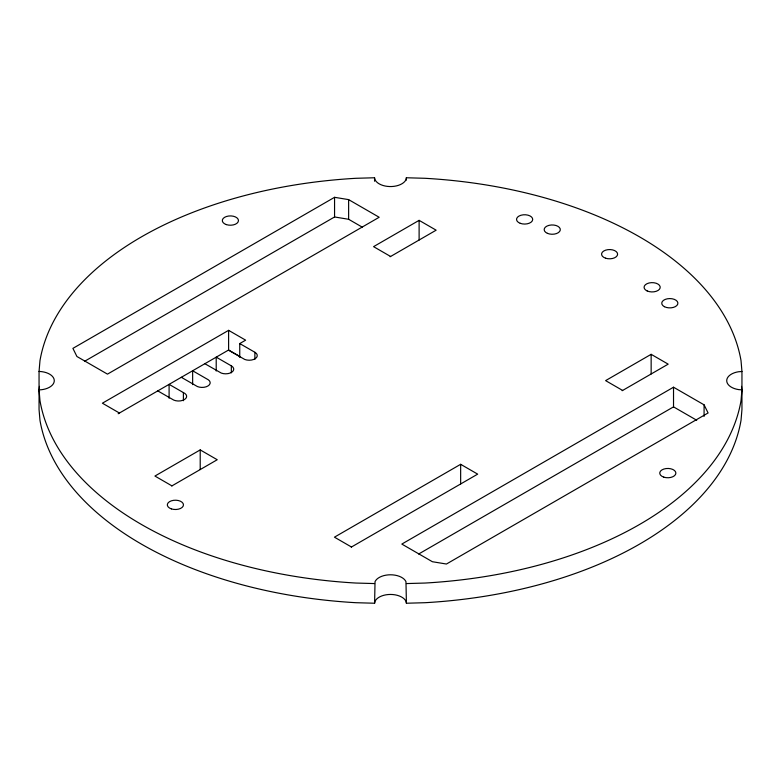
<?xml version="1.0" encoding="UTF-8"?>
<svg xmlns="http://www.w3.org/2000/svg" width="781" height="781" viewBox="0 0 781 781"><rect width="100%" height="100%" fill="white"/><g stroke="black" fill="none" stroke-linecap="round" stroke-linejoin="round"><path stroke-width="1.17" d="M374.558 177.765L374.538 178A16.01 9.245 0 0 0 389.602 186.542A16.01 9.245 0 0 0 406.227 179.034L406.354 177.765L425.03 178.293A352.231 203.363 0 0 1 741.032 360.734L741.95 371.483L741.95 409.508L741.032 420.266A352.231 203.363 0 0 1 425.03 602.707L406.413 603.235L405.964 601.302A16.01 9.245 0 0 0 390.5 594.448A16.01 9.245 0 0 0 375.036 601.302L374.597 603.235L355.98 602.707A352.231 203.363 0 0 1 39.968 420.266L39.05 409.488L39.05 371.473L39.968 360.734A352.231 203.363 0 0 1 355.98 178.293L374.558 177.765L374.558 181.231M39.46 386.361L39.05 391.135L39.597 391.115M374.597 603.235L375.036 581.64A16.01 9.245 0 0 1 390.5 574.787A16.01 9.245 0 0 1 405.964 581.64L406.413 603.235M334.561 197.31L72.906 348.375L76.919 356.497L107.475 374.138L379.175 217.264L348.629 199.624L334.561 197.31L334.561 216.972L84.514 361.339M239.747 357.444L239.747 343.562L245.634 340.165L228.608 330.343L102.399 403.201L119.425 413.032M390.129 256.754L436.14 230.18L419.114 220.349L373.572 246.65L390.598 256.48M118.175 413.754L228.608 350.005L239.63 356.361M171.771 485.977L217.235 459.736L200.209 449.905L154.921 476.049L171.947 485.88M351.274 547.12L477.679 474.135L460.653 464.305L334.444 537.172L351.47 547.003M622.174 390.715L668.175 364.151L651.149 354.32L605.607 380.62L622.633 390.451M673.525 387.21L401.825 544.074L432.371 561.715L446.439 564.028L708.094 412.964L704.081 404.841L673.525 387.21L673.525 406.872L418.675 554.012M741.95 371.483L738.445 371.766A16.01 9.245 0 0 0 726.72 380.757A16.01 9.245 0 0 0 738.728 389.621L741.95 389.846L741.032 400.604A352.231 203.363 0 0 1 425.03 583.046L406.413 583.573M39.05 371.473L39.597 371.463A16.01 9.245 0 0 1 54.26 380.23A16.01 9.245 0 0 1 41.12 389.768L39.05 389.826L39.968 400.604A352.231 203.363 0 0 0 355.98 583.046L374.597 583.573M334.561 216.972L348.629 219.285L362.325 227.193M239.747 343.562L255.192 352.456A8.074 4.657 0 0 1 255.348 358.596A8.074 4.657 0 0 1 244.814 359.485L228.403 350.122M216.21 371.034L216.21 357.151L231.654 366.045A8.074 4.657 0 0 1 231.811 372.186A8.074 4.657 0 0 1 221.277 373.074L204.866 363.712M169.096 398.232L169.096 384.359L184.912 393.468A8.074 4.657 0 0 1 184.355 399.608A8.074 4.657 0 0 1 173.743 400.087L157.782 390.89M673.525 406.872L696.711 420.246M181.319 377.301L197.398 386.546A8.074 4.657 0 0 0 207.99 385.96A8.074 4.657 0 0 0 208.361 379.82L192.643 370.77L192.643 384.642M741.54 386.37L741.95 391.144M704.081 404.841L704.081 416.41M651.149 354.32L651.149 373.982M460.653 464.305L460.653 483.966M419.114 220.349L419.114 240.011M406.354 177.765L406.354 180.079M348.629 199.624L348.629 219.285M254.879 352.299L254.879 359.24M231.342 365.889L231.342 372.83M228.608 330.343L228.608 350.005M200.209 449.905L200.209 469.566M183.398 392.628L183.398 400.721M663.762 477.132A8.074 4.657 0 0 0 675.877 473.12A8.074 4.657 0 0 0 663.791 469.069A8.074 4.657 0 0 0 663.762 477.132M226.344 224.596A8.074 4.657 0 0 0 238.469 220.584A8.074 4.657 0 0 0 226.383 216.522A8.074 4.657 0 0 0 226.344 224.596M647.166 290.952A8.074 4.657 0 0 0 660.13 287.945A8.074 4.657 0 0 0 649.138 282.966A8.074 4.657 0 0 0 647.166 290.952M664.416 306.689A8.074 4.657 0 0 0 677.713 304.209A8.074 4.657 0 0 0 667.335 298.801A8.074 4.657 0 0 0 664.416 306.689M520.234 223.317A8.074 4.657 0 0 0 532.691 219.646A8.074 4.657 0 0 0 520.956 215.253A8.074 4.657 0 0 0 520.234 223.317M547.393 233.334A8.074 4.657 0 0 0 560.25 230.17A8.074 4.657 0 0 0 549.072 225.328A8.074 4.657 0 0 0 547.393 233.334M605.578 258.189A8.015 4.627 0 0 0 617.605 254.186A8.015 4.627 0 0 0 605.578 250.174A8.015 4.627 0 0 0 605.578 258.189M171.361 508.89A8.074 4.657 0 0 0 183.467 504.858A8.074 4.657 0 0 0 171.361 500.826A8.074 4.657 0 0 0 171.361 508.89"/></g></svg>
